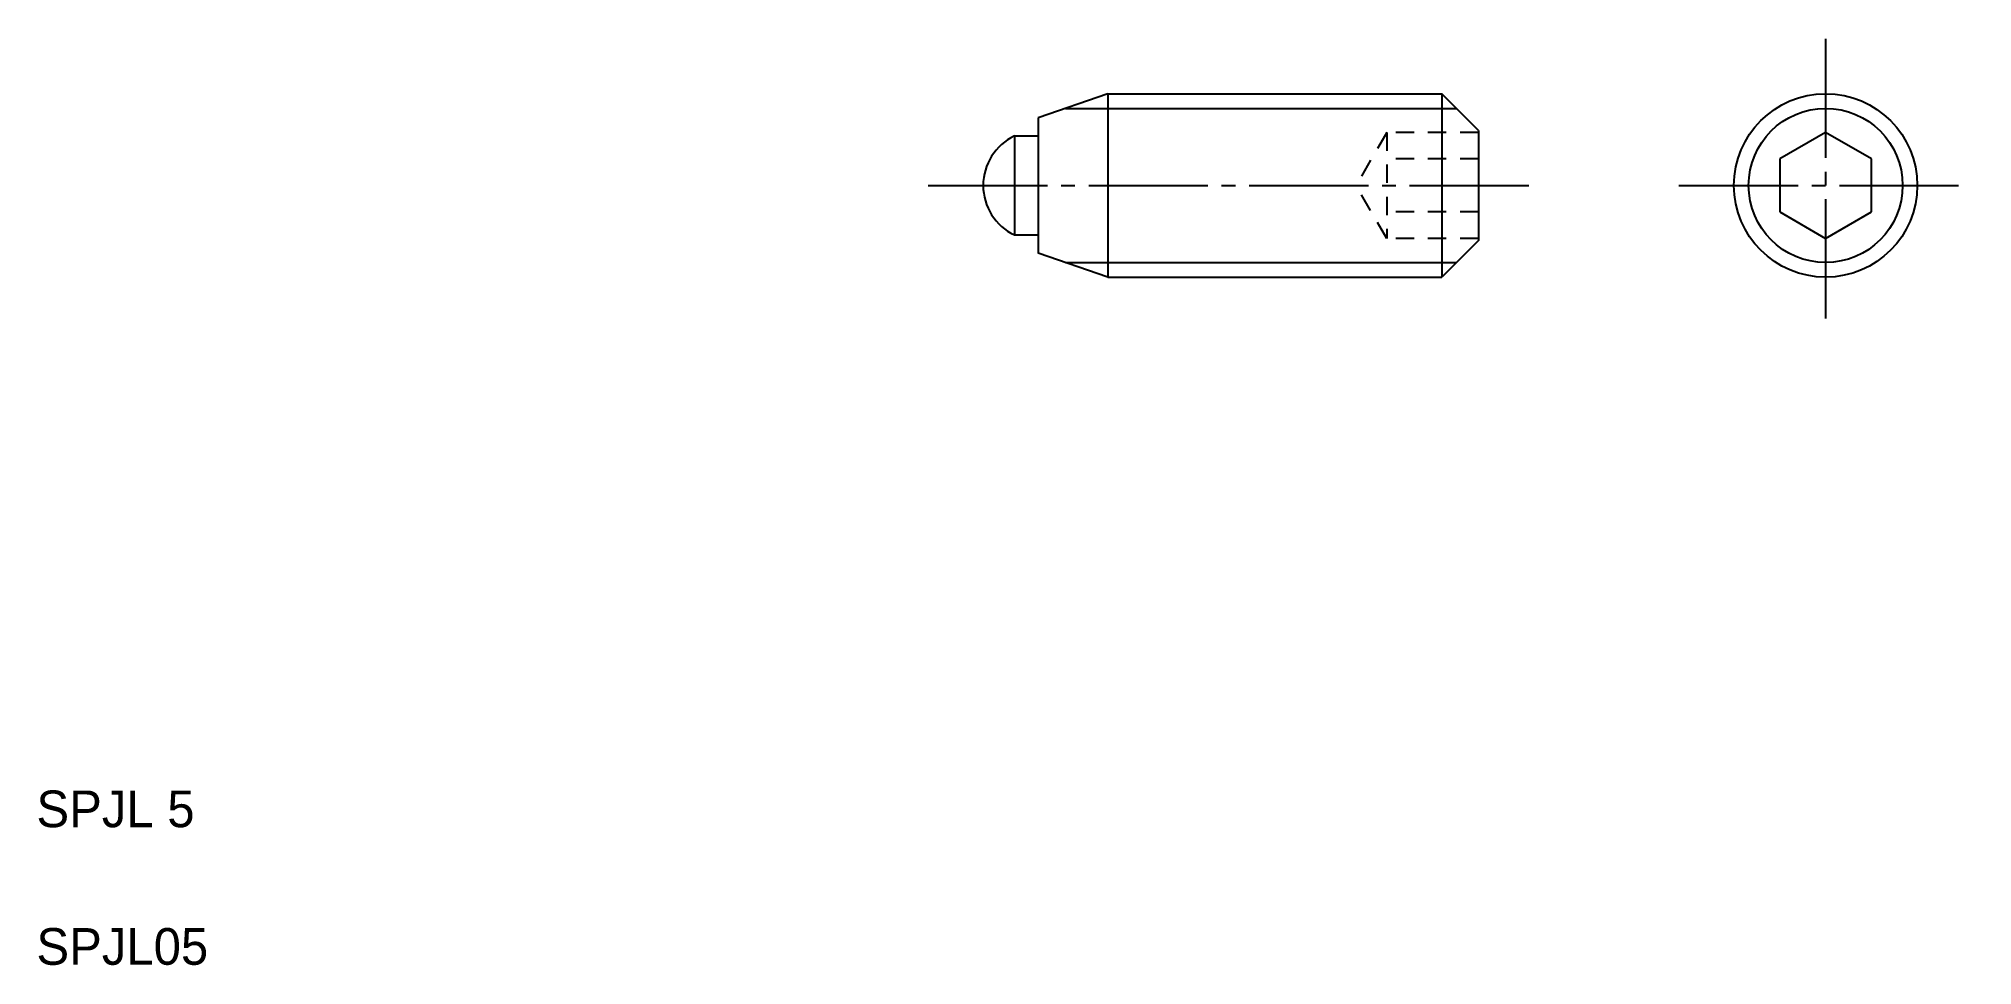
# Model space of a CAD drawing. Extents: x 2.6 to 55.3, y 2.5 to 27.7.
import ezdxf

# ---------------------------------------------------------------- set-up
doc = ezdxf.new("R2010")
doc.units = 0
doc.header["$LTSCALE"] = 0.25
doc.linetypes.add('CENTER', pattern=[17.5, 13, -1.5, 1.5, -1.5])
doc.linetypes.add('DASHED', pattern=[3.5, 2, -1.5])
doc.layers.get('0').update_dxf_attribs({"linetype": 'CONTINUOUS'})
doc.layers.add('CENTER', color=1, linetype='CENTER')

msp = doc.modelspace()

# ---------------------------------------------------------------- linework, layer by layer
for p, q in [((31.719, 26.241), (29.819, 25.587)), ((31.719, 26.241), (40.819, 26.241)), ((31.719, 26.241), (31.719, 21.241)), ((40.819, 26.241), (40.819, 21.241)), ((41.819, 25.241), (40.819, 26.241)), ((29.819, 25.587), (29.819, 21.895)), ((29.168, 25.091), (29.168, 22.391)), ((29.168, 25.091), (29.819, 25.091)), ((41.819, 25.241), (41.819, 22.241)), ((41.819, 24.804), (41.819, 24.804)), ((51.289, 25.184), (50.039, 24.463)), ((52.539, 24.463), (51.289, 25.184)), ((50.039, 24.463), (50.039, 23.019)), ((52.539, 23.019), (52.539, 24.463)), ((41.819, 23.741), (41.819, 23.741)), ((50.039, 23.019), (51.289, 22.297)), ((51.289, 22.297), (52.539, 23.019)), ((29.168, 22.391), (29.819, 22.391)), ((41.819, 22.241), (40.819, 21.241)), ((31.719, 21.241), (29.819, 21.895)), ((31.719, 21.241), (40.819, 21.241))]:
    msp.add_line(p, q)
at = {"color": 3}
for p, q in [((30.557, 25.841), (41.219, 25.841)), ((30.557, 21.641), (41.219, 21.641))]:
    msp.add_line(p, q, dxfattribs=at)
at = {"color": 3, "linetype": 'DASHED'}
for p, q in [((39.319, 25.184), (38.486, 23.741)), ((41.819, 25.184), (39.319, 25.184)), ((39.319, 25.184), (39.319, 22.297)), ((41.819, 24.463), (39.319, 24.463)), ((39.319, 22.297), (38.486, 23.741)), ((41.819, 23.019), (39.319, 23.019)), ((41.819, 22.297), (39.319, 22.297))]:
    msp.add_line(p, q, dxfattribs=at)
msp.add_circle((51.289, 23.741), 2.5)
at = {"color": 3}
msp.add_circle((51.289, 23.741), 2.1, dxfattribs=at)
msp.add_arc((29.811, 23.741), 1.495, 115.473, 244.527)
at = {"layer": 'CENTER', "color": 1, "linetype": 'CENTER'}
for p, q in [((51.289, 27.741), (51.289, 19.741)), ((26.819, 23.741), (43.319, 23.741)), ((47.289, 23.741), (55.289, 23.741))]:
    msp.add_line(p, q, dxfattribs=at)

# ---------------------------------------------------------------- texts
for s, p in [('SPJL 5', (2.5, 6.25)), ('SPJL05', (2.5, 2.5))]:
    msp.add_text(s, height=1).set_placement(p)

doc.saveas('drawing.dxf')
